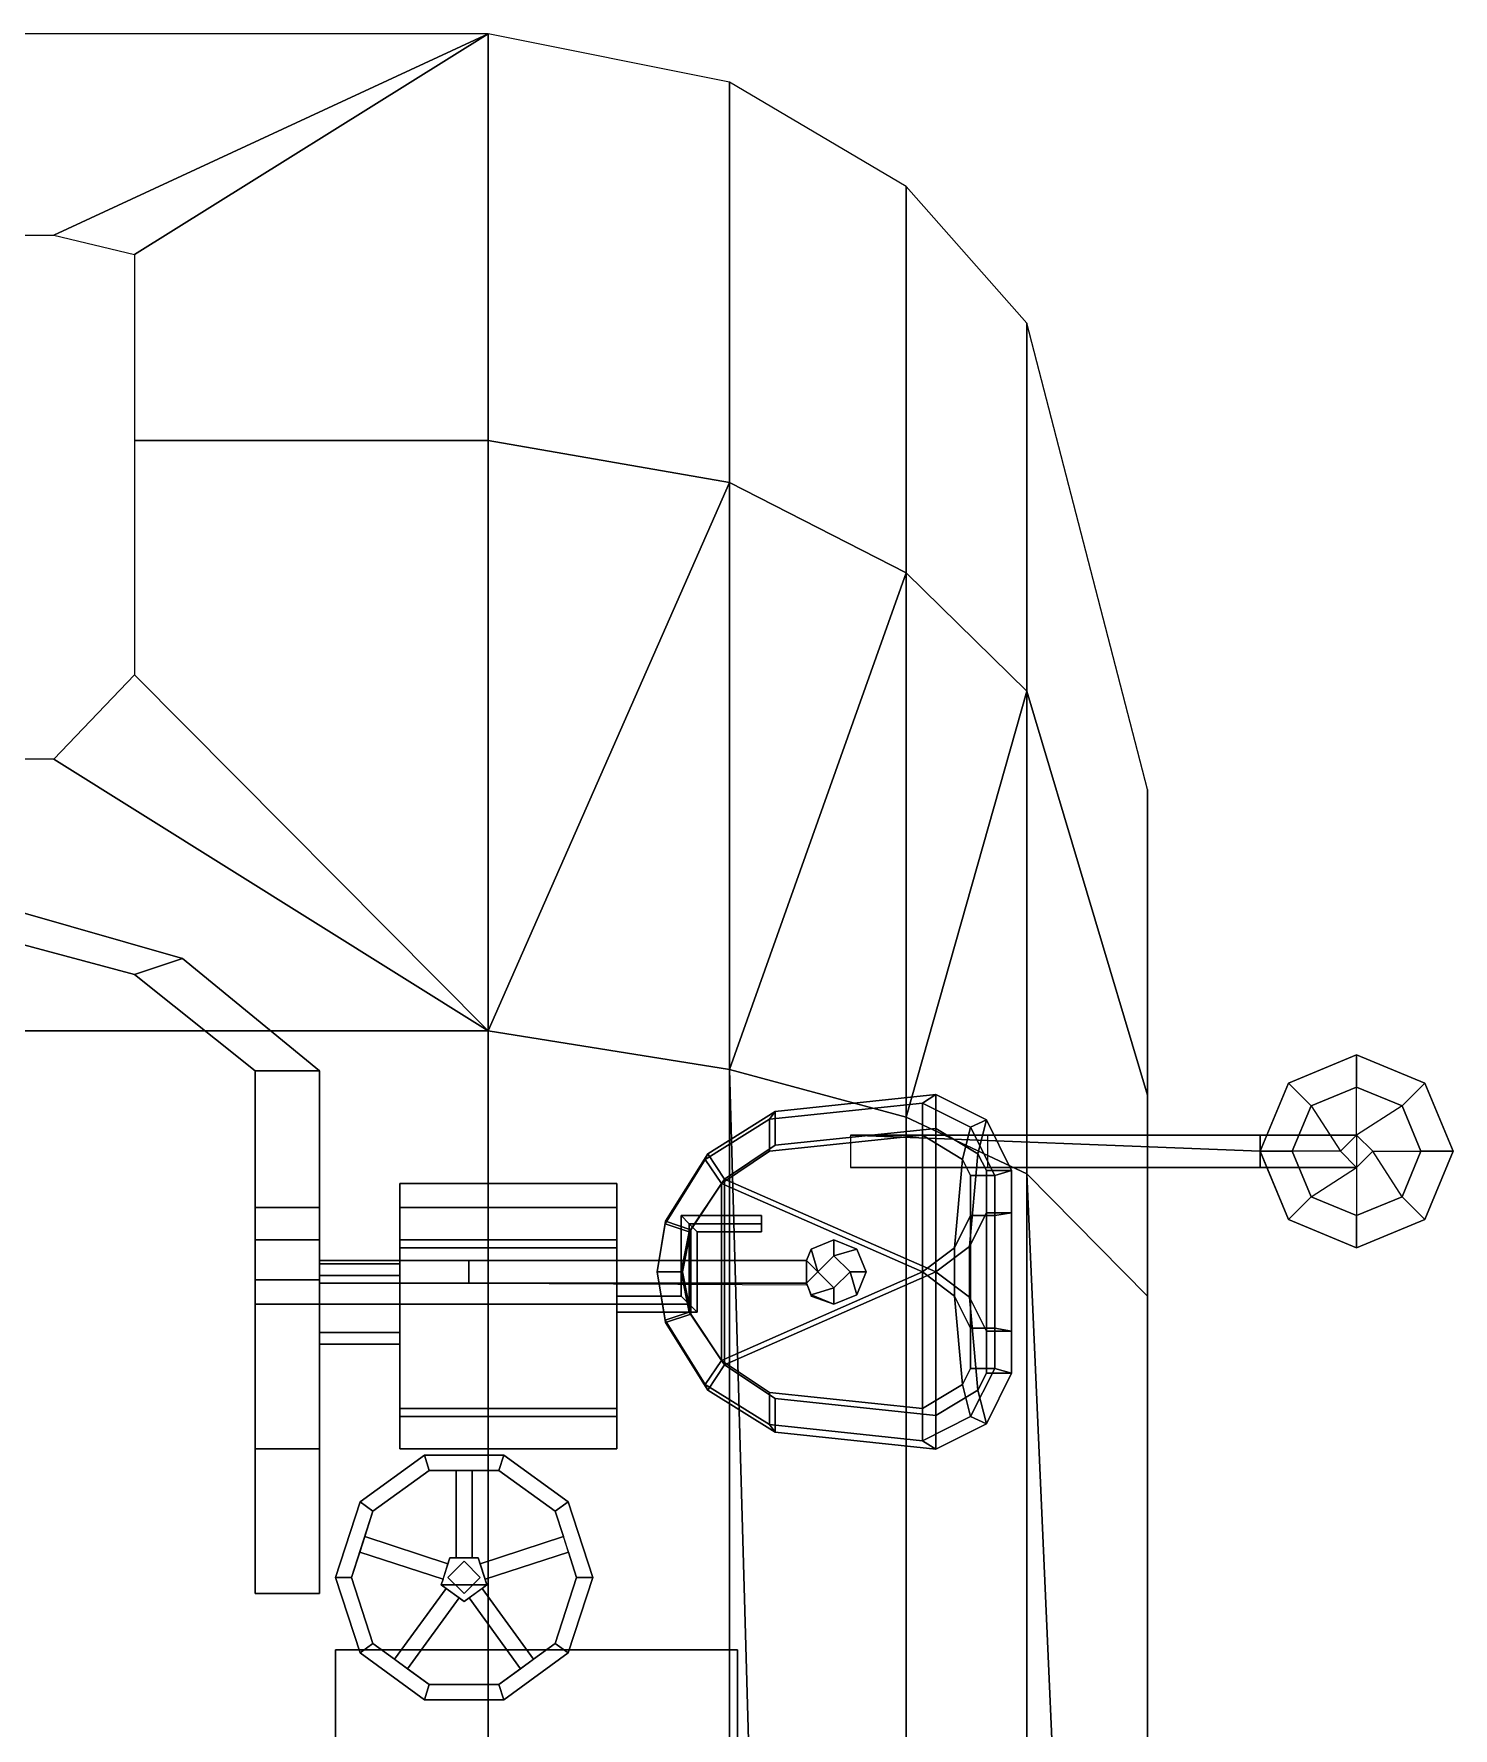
# Model space of a CAD drawing. Extents: x -1.41 to 1.79, y -1.95 to 1.58.
# Drawn here: x 0.025 to 1.79, y -0.527 to 1.58 of the extents above; entities that cross this region are included whole.
import ezdxf

# ---------------------------------------------------------------- set-up
doc = ezdxf.new("R2010")
doc.units = 0
doc.layers.add('TURRET_NEW', color=2, linetype='CONTINUOUS')

msp = doc.modelspace()

# ---------------------------------------------------------------- linework, layer by layer
at = {"layer": 'TURRET_NEW'}
for points in [[(0.05, 1.3297, 0.98), (0.59, 1.58, 0.04), (-0.59, 1.58, 0.04), (-0.05, 1.3297, 0.98)], [(0.15, 1.3057, 1.07), (0.59, 1.58, 0.04), (0.59, 1.58, 0.04), (0.05, 1.3297, 0.98)], [(0.59, 1.0741, 1.94), (0.59, 1.58, 0.04), (0.15, 1.3057, 1.07), (0.15, 1.0741, 1.94)], [(0.89, 1.0221, 1.91), (0.89, 1.52, 0.04), (0.59, 1.58, 0.04), (0.59, 1.0741, 1.94)], [(1.11, 0.9095, 1.845), (1.11, 1.39, 0.04), (0.89, 1.52, 0.04), (0.89, 1.0221, 1.91)], [(1.26, 0.7623, 1.76), (1.26, 1.22, 0.04), (1.11, 1.39, 0.04), (1.11, 0.9095, 1.845)], [(1.41, 0.26, 1.47), (1.41, 0.64, 0.04), (1.26, 1.22, 0.04), (1.26, 0.7623, 1.76)], [(0.59, 0.34, 2.57), (0.59, 1.0741, 1.94), (0.15, 1.0741, 1.94), (0.15, 0.7828, 2.19)], [(0.59, 0.34, 2.57), (0.89, 1.0221, 1.91), (0.59, 1.0741, 1.94), (0.59, 0.34, 2.57)], [(0.59, 0.34, 2.57), (0.89, 0.2918, 2.44), (0.89, 1.0221, 1.91), (0.59, 0.34, 2.57)], [(0.89, 0.2918, 2.44), (1.11, 0.9095, 1.845), (0.89, 1.0221, 1.91), (0.89, 0.2918, 2.44)], [(0.89, 0.2918, 2.44), (1.11, 0.2325, 2.28), (1.11, 0.9095, 1.845), (0.89, 0.2918, 2.44)], [(1.11, 0.2325, 2.28), (1.26, 0.7623, 1.76), (1.11, 0.9095, 1.845), (1.11, 0.2325, 2.28)], [(0.59, 0.34, 2.57), (0.15, 0.7828, 2.19), (0.15, 0.7828, 2.19), (0.05, 0.6779, 2.28)], [(1.11, 0.2325, 2.28), (1.26, 0.162, 2.09), (1.26, 0.7623, 1.76), (1.11, 0.2325, 2.28)], [(1.41, 0.01, 1.68), (1.41, 0.26, 1.47), (1.26, 0.7623, 1.76), (1.26, 0.162, 2.09)], [(0.59, 0.34, 2.57), (0.05, 0.6779, 2.28), (-0.05, 0.6779, 2.28), (-0.59, 0.34, 2.57)], [(1.41, -1.16, 1.68), (1.41, -1.16, 0.04), (1.41, 0.64, 0.04), (1.41, 0.2593, 1.4706)], [(0, 0.49, 0.37), (0, 0.45, 0.37), (0.15, 0.41, 0.541), (0.21, 0.43, 0.541)], [(0, 0.49, 0.37), (0.21, 0.43, 0.541), (0.21, 0.43, 0.06), (0, 0.49, 0.06)], [(0.15, 0.41, 0.06), (0.15, 0.41, 0.541), (0, 0.45, 0.37), (0, 0.45, 0.06)], [(0.21, 0.43, 0.541), (0.15, 0.41, 0.541), (0.3, 0.29, 0.94), (0.38, 0.29, 0.94)], [(0.21, 0.43, 0.541), (0.38, 0.29, 0.94), (0.38, 0.29, 0.06), (0.21, 0.43, 0.06)], [(0.3, 0.29, 0.06), (0.3, 0.29, 0.94), (0.15, 0.41, 0.541), (0.15, 0.41, 0.06)], [(0.59, -1.95, 2.57), (0.59, 0.34, 2.57), (-0.59, 0.34, 2.57), (-0.59, -1.95, 2.57)], [(0.89, -1.87, 2.44), (0.89, 0.2918, 2.44), (0.59, 0.34, 2.57), (0.59, -1.95, 2.57)], [(1.67, 0.31, 2.62), (1.5851, 0.2749, 2.62), (1.6134, 0.2466, 2.62), (1.67, 0.27, 2.62)], [(1.67, 0.31, 2.59), (1.5851, 0.2749, 2.59), (1.5851, 0.2749, 2.62), (1.67, 0.31, 2.62)], [(1.7549, 0.2749, 2.62), (1.67, 0.31, 2.62), (1.67, 0.27, 2.62), (1.7266, 0.2466, 2.62)], [(1.7549, 0.2749, 2.59), (1.67, 0.31, 2.59), (1.67, 0.31, 2.62), (1.7549, 0.2749, 2.62)], [(0.3, -0.36, 0.11), (0.3, 0.12, 1.4), (0.3, 0.29, 0.94), (0.3, -0.36, 0.06)], [(0.38, 0.29, 0.94), (0.3, 0.29, 0.94), (0.3, 0.12, 1.4), (0.38, 0.12, 1.4)], [(0.3, -0.36, 0.06), (0.3, 0.29, 0.94), (0.3, 0.29, 0.94), (0.3, 0.29, 0.06)], [(0.38, 0.12, 1.4), (0.38, -0.18, 1.42), (0.38, -0.36, 0.11), (0.38, 0.29, 0.94)], [(0.38, 0.29, 0.94), (0.38, -0.36, 0.11), (0.38, -0.36, 0.06), (0.38, 0.29, 0.06)], [(1.11, -1.41, 2.28), (1.11, 0.2325, 2.28), (0.89, 0.2918, 2.44), (0.945, -1.64, 2.4)], [(0.945, -1.64, 2.4), (0.945, -1.64, 2.4), (0.89, 0.2918, 2.44), (0.89, -1.87, 2.44)], [(1.5851, 0.2749, 2.62), (1.55, 0.19, 2.62), (1.59, 0.19, 2.62), (1.6134, 0.2466, 2.62)], [(1.5851, 0.2749, 2.59), (1.5583, 0.21, 2.59), (1.5583, 0.21, 2.62), (1.5851, 0.2749, 2.62)], [(1.79, 0.19, 2.62), (1.7549, 0.2749, 2.62), (1.7266, 0.2466, 2.62), (1.75, 0.19, 2.62)], [(1.79, 0.19, 2.59), (1.7549, 0.2749, 2.59), (1.7549, 0.2749, 2.62), (1.79, 0.19, 2.62)], [(0.94, 0.23, 0.57), (1.13, 0.25, 0.68), (1.1465, 0.2605, 0.68), (0.947, 0.2395, 0.5645)], [(1.1465, 0.2185, 0.5645), (0.947, 0.1975, 0.5225), (0.947, 0.2395, 0.5645), (1.1465, 0.2605, 0.68)], [(1.13, 0.25, 0.68), (1.19, 0.22, 0.68), (1.2095, 0.229, 0.68), (1.1465, 0.2605, 0.68)], [(1.199, 0.187, 0.6065), (1.1465, 0.2185, 0.5645), (1.1465, 0.2605, 0.68), (1.2095, 0.229, 0.68)], [(1.41, 0.2593, 1.4706), (1.41, 0.26, 1.47), (1.41, 0.01, 1.68), (1.41, -1.16, 1.68)], [(1.67, 0.27, 2.69), (1.6134, 0.2466, 2.69), (1.65, 0.19, 2.69), (1.67, 0.21, 2.69)], [(1.67, 0.27, 2.62), (1.6134, 0.2466, 2.62), (1.6134, 0.2466, 2.69), (1.67, 0.27, 2.69)], [(1.7266, 0.2466, 2.62), (1.67, 0.27, 2.62), (1.67, 0.27, 2.69), (1.7266, 0.2466, 2.69)], [(0.86, 0.18, 0.57), (0.94, 0.23, 0.57), (0.947, 0.2395, 0.5645), (0.863, 0.187, 0.5645)], [(0.947, 0.1975, 0.5225), (0.884, 0.1555, 0.533), (0.863, 0.187, 0.5645), (0.947, 0.2395, 0.5645)], [(0.94, 0.19, 0.53), (1.13, 0.21, 0.57), (1.13, 0.25, 0.68), (0.94, 0.23, 0.57)], [(1.26, -1.25, 2.09), (1.26, 0.162, 2.09), (1.11, 0.2325, 2.28), (1.11, -1.41, 2.28)], [(1.13, 0.21, 0.57), (1.18, 0.18, 0.61), (1.19, 0.22, 0.68), (1.13, 0.25, 0.68)], [(1.6134, 0.2466, 2.62), (1.59, 0.19, 2.62), (1.59, 0.19, 2.69), (1.6134, 0.2466, 2.69)], [(1.75, 0.19, 2.69), (1.7266, 0.2466, 2.69), (1.67, 0.21, 2.69), (1.69, 0.19, 2.69)], [(1.75, 0.19, 2.62), (1.7266, 0.2466, 2.62), (1.7266, 0.2466, 2.69), (1.75, 0.19, 2.69)], [(0.88, 0.15, 0.54), (0.94, 0.19, 0.53), (0.94, 0.23, 0.57), (0.86, 0.18, 0.57)], [(0.884, 0.1555, 0.533), (0.947, 0.1975, 0.5225), (1.1465, 0.2185, 0.5645), (1.1465, 0.04, 0.5645)], [(1.1465, 0.04, 0.5645), (1.1465, 0.2185, 0.5645), (1.199, 0.187, 0.6065), (1.1885, 0.0715, 0.596)], [(1.18, 0.18, 0.61), (1.19, 0.16, 0.63), (1.22, 0.16, 0.68), (1.19, 0.22, 0.68)], [(1.19, 0.22, 0.68), (1.22, 0.16, 0.68), (1.241, 0.166, 0.68), (1.2095, 0.229, 0.68)], [(1.2095, 0.166, 0.6275), (1.199, 0.187, 0.6065), (1.2095, 0.229, 0.68), (1.241, 0.166, 0.68)], [(0.88, 0.15, 0.54), (1.13, 0.04, 0.57), (1.13, 0.21, 0.57), (0.94, 0.19, 0.53)], [(1.5583, 0.21, 2.59), (1.11, 0.21, 2.28), (1.0407, 0.21, 2.3304), (1.55, 0.21, 2.62)], [(1.0407, 0.21, 2.3304), (1.0407, 0.21, 2.3304), (1.55, 0.19, 2.62), (1.55, 0.21, 2.62)], [(1.0407, 0.21, 2.3304), (1.0407, 0.17, 2.3304), (1.55, 0.17, 2.62), (1.55, 0.19, 2.62)], [(1.67, 0.21, 2.59), (1.2115, 0.21, 2.1514), (1.11, 0.21, 2.28), (1.5583, 0.21, 2.59)], [(1.13, 0.21, 0.57), (1.13, 0.04, 0.57), (1.17, 0.07, 0.6), (1.18, 0.18, 0.61)], [(1.2115, 0.17, 2.1514), (1.2115, 0.21, 2.1514), (1.67, 0.21, 2.59), (1.67, 0.17, 2.59)], [(1.5583, 0.21, 2.59), (1.5583, 0.21, 2.59), (1.55, 0.21, 2.62), (1.5583, 0.21, 2.62)], [(1.55, 0.21, 2.62), (1.55, 0.21, 2.62), (1.55, 0.19, 2.62), (1.5583, 0.21, 2.62)], [(1.55, 0.19, 2.62), (1.55, 0.19, 2.62), (1.55, 0.17, 2.62), (1.5583, 0.17, 2.62)], [(1.55, 0.19, 2.62), (1.5851, 0.1051, 2.62), (1.6134, 0.1334, 2.62), (1.59, 0.19, 2.62)], [(1.59, 0.19, 2.69), (1.6134, 0.1334, 2.69), (1.67, 0.17, 2.69), (1.65, 0.19, 2.69)], [(1.59, 0.19, 2.62), (1.6134, 0.1334, 2.62), (1.6134, 0.1334, 2.69), (1.59, 0.19, 2.69)], [(1.67, 0.21, 3.12), (1.65, 0.19, 3.12), (1.67, 0.17, 3.12), (1.69, 0.19, 3.12)], [(1.67, 0.21, 2.69), (1.65, 0.19, 2.69), (1.65, 0.19, 3.12), (1.67, 0.21, 3.12)], [(1.65, 0.19, 2.69), (1.67, 0.17, 2.69), (1.67, 0.17, 3.12), (1.65, 0.19, 3.12)], [(1.69, 0.19, 2.69), (1.67, 0.21, 2.69), (1.67, 0.21, 3.12), (1.69, 0.19, 3.12)], [(1.67, 0.11, 2.69), (1.7266, 0.1334, 2.69), (1.69, 0.19, 2.69), (1.67, 0.17, 2.69)], [(1.67, 0.17, 2.69), (1.69, 0.19, 2.69), (1.69, 0.19, 3.12), (1.67, 0.17, 3.12)], [(1.7549, 0.1051, 2.62), (1.79, 0.19, 2.62), (1.75, 0.19, 2.62), (1.7266, 0.1334, 2.62)], [(1.7266, 0.1334, 2.62), (1.75, 0.19, 2.62), (1.75, 0.19, 2.69), (1.7266, 0.1334, 2.69)], [(1.7549, 0.1051, 2.59), (1.79, 0.19, 2.59), (1.79, 0.19, 2.62), (1.7549, 0.1051, 2.62)], [(0.81, 0.1, 0.57), (0.86, 0.18, 0.57), (0.863, 0.187, 0.5645), (0.8105, 0.103, 0.5645)], [(0.84, 0.09, 0.55), (0.88, 0.15, 0.54), (0.86, 0.18, 0.57), (0.81, 0.1, 0.57)], [(0.884, 0.1555, 0.533), (0.842, 0.0925, 0.5435), (0.8105, 0.103, 0.5645), (0.863, 0.187, 0.5645)], [(1.0407, 0.17, 2.3304), (1.11, 0.17, 2.28), (1.5583, 0.17, 2.59), (1.55, 0.17, 2.62)], [(1.11, 0.17, 2.28), (1.2115, 0.17, 2.1514), (1.67, 0.17, 2.59), (1.5583, 0.17, 2.59)], [(1.18, 0.18, 0.61), (1.17, 0.07, 0.6), (1.19, 0.11, 0.63), (1.19, 0.16, 0.63)], [(1.1885, 0.0715, 0.596), (1.199, 0.187, 0.6065), (1.2095, 0.166, 0.6275), (1.2095, 0.1135, 0.6275)], [(1.55, 0.17, 2.62), (1.55, 0.17, 2.62), (1.5583, 0.17, 2.59), (1.5583, 0.17, 2.62)], [(1.5583, 0.17, 2.59), (1.5851, 0.1051, 2.59), (1.5851, 0.1051, 2.62), (1.5583, 0.17, 2.62)], [(0.75, 0.08, 1.43), (0.75, 0.15, 1.34), (0.48, 0.15, 1.34), (0.48, 0.08, 1.43)], [(0.48, 0.15, 1.34), (0.48, -0.18, 1.36), (0.48, -0.13, 1.4), (0.48, 0.08, 1.43)], [(0.75, 0.15, 1.34), (0.75, 0.12, 1.25), (0.48, 0.12, 1.25), (0.48, 0.15, 1.34)], [(0.48, 0.12, 1.25), (0.48, -0.18, 1.28), (0.48, -0.18, 1.36), (0.48, 0.15, 1.34)], [(0.75, 0.08, 1.43), (0.75, -0.13, 1.4), (0.75, -0.18, 1.36), (0.75, 0.15, 1.34)], [(0.75, 0.15, 1.34), (0.75, -0.18, 1.36), (0.75, -0.18, 1.28), (0.75, 0.12, 1.25)], [(0.84, -0.01, 0.55), (0.88, -0.07, 0.54), (0.88, 0.15, 0.54), (0.84, 0.09, 0.55)], [(0.842, 0.0925, 0.5435), (0.884, 0.1555, 0.533), (0.884, -0.0755, 0.533), (0.842, -0.0125, 0.5435)], [(1.13, 0.04, 0.57), (0.88, 0.15, 0.54), (0.88, 0.15, 0.54), (0.88, -0.07, 0.54)], [(1.1465, 0.04, 0.5645), (0.884, -0.0755, 0.533), (0.884, -0.0755, 0.533), (0.884, 0.1555, 0.533)], [(1.19, 0.16, 0.63), (1.19, 0.11, 0.63), (1.22, 0.11, 0.68), (1.22, 0.16, 0.68)], [(1.2095, 0.1135, 0.6275), (1.2095, 0.166, 0.6275), (1.241, 0.166, 0.68), (1.241, 0.1135, 0.68)], [(1.22, 0.16, 0.68), (1.22, 0.11, 0.68), (1.241, 0.1135, 0.68), (1.241, 0.166, 0.68)], [(1.3185, -1.16, 1.93), (1.3185, -1.16, 1.93), (1.26, 0.162, 2.09), (1.26, -1.25, 2.09)], [(1.41, -1.16, 1.68), (1.41, 0.01, 1.68), (1.26, 0.162, 2.09), (1.3185, -1.16, 1.93)], [(1.5851, 0.1051, 2.62), (1.67, 0.07, 2.62), (1.67, 0.11, 2.62), (1.6134, 0.1334, 2.62)], [(1.6134, 0.1334, 2.62), (1.67, 0.11, 2.62), (1.67, 0.11, 2.69), (1.6134, 0.1334, 2.69)], [(1.67, 0.07, 2.62), (1.7549, 0.1051, 2.62), (1.7266, 0.1334, 2.62), (1.67, 0.11, 2.62)], [(1.67, 0.11, 2.62), (1.7266, 0.1334, 2.62), (1.7266, 0.1334, 2.69), (1.67, 0.11, 2.69)], [(0.3, -0.18, 1.42), (0.3, 0.08, 1.45), (0.3, 0.12, 1.4), (0.3, -0.36, 0.11)], [(0.38, 0.12, 1.4), (0.3, 0.12, 1.4), (0.3, 0.08, 1.45), (0.38, 0.08, 1.45)], [(0.38, 0.08, 1.45), (0.38, 0, 1.47), (0.38, -0.18, 1.42), (0.38, 0.12, 1.4)], [(0.75, 0.12, 1.25), (0.75, 0.07, 1.22), (0.48, 0.07, 1.22), (0.48, 0.12, 1.25)], [(0.48, 0.07, 1.22), (0.48, -0.14, 1.22), (0.48, -0.18, 1.28), (0.48, 0.12, 1.25)], [(0.75, 0.12, 1.25), (0.75, -0.18, 1.28), (0.75, -0.14, 1.22), (0.75, 0.07, 1.22)], [(0.93, 0.11, 1.34), (0.93, 0.1, 1.33), (0.84, 0.1, 1.33), (0.83, 0.11, 1.34)], [(0.93, 0.1, 1.35), (0.93, 0.11, 1.34), (0.83, 0.11, 1.34), (0.84, 0.1, 1.35)], [(0.83, 0.11, 1.34), (0.84, 0.1, 1.33), (0.84, 0, 1.33), (0.83, 0.01, 1.34)], [(0.84, 0.1, 1.35), (0.83, 0.11, 1.34), (0.83, 0.01, 1.34), (0.84, 0, 1.35)], [(0.93, 0.09, 1.34), (0.93, 0.1, 1.33), (0.93, 0.11, 1.34), (0.93, 0.1, 1.35)], [(1.17, 0.07, 0.6), (1.17, 0.01, 0.6), (1.19, -0.03, 0.63), (1.19, 0.11, 0.63)], [(1.1885, 0.0085, 0.596), (1.1885, 0.0715, 0.596), (1.2095, 0.1135, 0.6275), (1.2095, -0.0335, 0.6275)], [(1.19, 0.11, 0.63), (1.19, -0.03, 0.63), (1.22, -0.03, 0.68), (1.22, 0.11, 0.68)], [(1.2095, -0.0335, 0.6275), (1.2095, 0.1135, 0.6275), (1.241, 0.1135, 0.68), (1.241, -0.0335, 0.68)], [(1.22, 0.11, 0.68), (1.22, -0.03, 0.68), (1.241, -0.0335, 0.68), (1.241, 0.1135, 0.68)], [(0.8, 0.04, 0.57), (0.81, 0.1, 0.57), (0.8105, 0.103, 0.5645), (0.8, 0.04, 0.5645)], [(0.842, 0.0925, 0.5435), (0.8315, 0.04, 0.5435), (0.8, 0.04, 0.5645), (0.8105, 0.103, 0.5645)], [(0.83, 0.04, 0.55), (0.84, 0.09, 0.55), (0.81, 0.1, 0.57), (0.8, 0.04, 0.57)], [(0.84, -0.01, 0.55), (0.84, 0.09, 0.55), (0.83, 0.04, 0.55), (0.84, -0.01, 0.55)], [(0.842, 0.0925, 0.5435), (0.842, -0.0125, 0.5435), (0.8315, 0.04, 0.5435), (0.842, 0.0925, 0.5435)], [(0.93, 0.1, 1.33), (0.93, 0.09, 1.34), (0.85, 0.09, 1.34), (0.84, 0.1, 1.33)], [(0.93, 0.09, 1.34), (0.93, 0.1, 1.35), (0.84, 0.1, 1.35), (0.85, 0.09, 1.34)], [(0.84, 0.1, 1.33), (0.85, 0.09, 1.34), (0.85, -0.01, 1.34), (0.84, 0, 1.33)], [(0.85, 0.09, 1.34), (0.84, 0.1, 1.35), (0.84, 0, 1.35), (0.85, -0.01, 1.34)], [(1.5851, 0.1051, 2.59), (1.67, 0.07, 2.59), (1.67, 0.07, 2.62), (1.5851, 0.1051, 2.62)], [(1.67, 0.07, 2.59), (1.7549, 0.1051, 2.59), (1.7549, 0.1051, 2.62), (1.67, 0.07, 2.62)], [(0.3, 0, 1.47), (0.3, 0.03, 1.47), (0.3, 0.08, 1.45), (0.3, -0.18, 1.42)], [(0.38, 0.08, 1.45), (0.3, 0.08, 1.45), (0.3, 0.03, 1.47), (0.38, 0.03, 1.47)], [(0.38, 0.03, 1.47), (0.38, 0.03, 1.47), (0.38, 0, 1.47), (0.38, 0.08, 1.45)], [(0.75, 0, 1.44), (0.75, 0.08, 1.43), (0.48, 0.08, 1.43), (0.48, 0, 1.44)], [(0.48, 0.08, 1.43), (0.48, -0.13, 1.4), (0.48, 0, 1.44)], [(0.75, 0.07, 1.22), (0.75, -0.14, 1.22), (0.48, -0.14, 1.22), (0.48, 0.07, 1.22)], [(0.75, 0, 1.44), (0.75, 0, 1.44), (0.75, -0.13, 1.4), (0.75, 0.08, 1.43)], [(0.9917, 0.0683, 0.38), (0.9859, 0.0541, 0.38), (1, 0.04, 0.38)], [(0.9917, 0.0683, 0.32), (0.9859, 0.0541, 0.32), (0.9859, 0.0541, 0.38), (0.9917, 0.0683, 0.38)], [(1.02, 0.08, 0.38), (0.9917, 0.0683, 0.38), (1, 0.04, 0.38), (1.02, 0.06, 0.38)], [(1.02, 0.08, 0.32), (0.9917, 0.0683, 0.32), (0.9917, 0.0683, 0.38), (1.02, 0.08, 0.38)], [(1.0483, 0.0683, 0.38), (1.02, 0.08, 0.38), (1.02, 0.06, 0.38)], [(1.0483, 0.0683, 0.32), (1.02, 0.08, 0.32), (1.02, 0.08, 0.38), (1.0483, 0.0683, 0.38)], [(1.06, 0.04, 0.38), (1.0483, 0.0683, 0.38), (1.02, 0.06, 0.38), (1.04, 0.04, 0.38)], [(1.06, 0.04, 0.32), (1.0483, 0.0683, 0.32), (1.0483, 0.0683, 0.38), (1.06, 0.04, 0.38)], [(1.13, 0.04, 0.57), (1.13, 0.04, 0.57), (1.17, 0.01, 0.6), (1.17, 0.07, 0.6)], [(1.1465, 0.04, 0.5645), (1.1465, 0.04, 0.5645), (1.1885, 0.0715, 0.596), (1.1885, 0.0085, 0.596)], [(0.5859, 0.0541, 0.22), (0.38, 0.0541, 0.22), (0.38, 0.0541, 0.33), (0.5659, 0.0541, 0.33)], [(0.5659, 0.0541, 0.33), (0.38, 0.0541, 0.33), (0.38, 0.0259, 0.33), (0.5659, 0.0259, 0.33)], [(0.48, 0.0354, 1.3754), (0.48, 0.05, 1.34), (0.38, 0.05, 1.34), (0.38, 0.0354, 1.3754)], [(0.48, 0.05, 1.34), (0.48, 0.0354, 1.3046), (0.38, 0.0354, 1.3046), (0.38, 0.05, 1.34)], [(0.9859, 0.0541, 0.38), (0.5659, 0.0541, 0.33), (0.5659, 0.0259, 0.33), (0.9859, 0.0259, 0.38)], [(0.9859, 0.0541, 0.32), (0.5859, 0.0541, 0.22), (0.5659, 0.0541, 0.33), (0.9859, 0.0541, 0.38)], [(0.9859, 0.0541, 0.38), (0.9859, 0.0259, 0.38), (1, 0.04, 0.38)], [(1.02, 0.06, 0.25), (1, 0.04, 0.25), (1, 0.04, 0.32), (1.02, 0.06, 0.32)], [(1.02, 0.06, 0.38), (1, 0.04, 0.38), (1, 0.04, 0.54), (1.02, 0.06, 0.54)], [(1.04, 0.04, 0.25), (1.02, 0.06, 0.25), (1.02, 0.06, 0.32), (1.04, 0.04, 0.32)], [(1.04, 0.04, 0.38), (1.02, 0.06, 0.38), (1.02, 0.06, 0.54), (1.04, 0.04, 0.54)], [(0.38, 0.03, 1.47), (0.3, 0.03, 1.47), (0.3, 0, 1.47), (0.38, 0, 1.47)], [(0.48, 0, 1.39), (0.48, 0.0354, 1.3754), (0.38, 0.0354, 1.3754), (0.38, 0, 1.39)], [(0.48, 0.0354, 1.3046), (0.48, 0, 1.29), (0.38, 0, 1.29), (0.38, 0.0354, 1.3046)], [(0.38, 0.0259, 0.22), (0.5859, 0.0259, 0.22), (0.5659, 0.0259, 0.33), (0.38, 0.0259, 0.33)], [(0.5859, 0.0259, 0.22), (0.9859, 0.0241, 0.32), (0.9859, 0.0259, 0.38), (0.5659, 0.0259, 0.33)], [(0.81, -0.02, 0.57), (0.8, 0.04, 0.57), (0.8, 0.04, 0.5645), (0.8105, -0.023, 0.5645)], [(0.8315, 0.04, 0.5435), (0.842, -0.0125, 0.5435), (0.8105, -0.023, 0.5645), (0.8, 0.04, 0.5645)], [(0.84, -0.01, 0.55), (0.83, 0.04, 0.55), (0.8, 0.04, 0.57), (0.81, -0.02, 0.57)], [(0.88, -0.07, 0.54), (0.94, -0.11, 0.53), (1.13, -0.13, 0.57), (1.13, 0.04, 0.57)], [(0.884, -0.0755, 0.533), (1.1465, 0.04, 0.5645), (1.1465, -0.1385, 0.5645), (0.947, -0.1175, 0.5225)], [(0.9859, 0.0259, 0.38), (0.9917, 0.0117, 0.38), (1.02, 0.02, 0.38), (1, 0.04, 0.38)], [(0.9859, 0.0259, 0.32), (0.9917, 0.01, 0.32), (0.9917, 0.0117, 0.38), (0.9859, 0.0259, 0.38)], [(1, 0.04, 0.25), (1.02, 0.02, 0.25), (1.02, 0.02, 0.32), (1, 0.04, 0.32)], [(1, 0.04, 0.38), (1.02, 0.02, 0.38), (1.02, 0.02, 0.54), (1, 0.04, 0.54)], [(1.02, 0, 0.38), (1.0483, 0.0117, 0.38), (1.04, 0.04, 0.38), (1.02, 0.02, 0.38)], [(1.02, 0.02, 0.25), (1.04, 0.04, 0.25), (1.04, 0.04, 0.32), (1.02, 0.02, 0.32)], [(1.02, 0.02, 0.38), (1.04, 0.04, 0.38), (1.04, 0.04, 0.54), (1.02, 0.02, 0.54)], [(1.0483, 0.0117, 0.38), (1.06, 0.04, 0.38), (1.04, 0.04, 0.38)], [(1.0483, 0.0117, 0.32), (1.06, 0.04, 0.32), (1.06, 0.04, 0.38), (1.0483, 0.0117, 0.38)], [(1.13, 0.04, 0.57), (1.13, -0.13, 0.57), (1.18, -0.1, 0.61), (1.17, 0.01, 0.6)], [(1.1465, -0.1385, 0.5645), (1.1465, 0.04, 0.5645), (1.1885, 0.0085, 0.596), (1.199, -0.107, 0.6065)], [(0.38, 0, 1.47), (0.3, 0, 1.47), (0.3, -0.18, 1.42), (0.38, -0.18, 1.42)], [(0.48, -0.0354, 1.3754), (0.48, 0, 1.39), (0.38, 0, 1.39), (0.38, -0.0354, 1.3754)], [(0.48, 0, 1.29), (0.48, -0.0354, 1.3046), (0.38, -0.0354, 1.3046), (0.38, 0, 1.29)], [(0.75, -0.13, 1.4), (0.75, 0, 1.44), (0.48, 0, 1.44), (0.48, -0.13, 1.4)], [(0.83, 0.01, 1.34), (0.84, 0, 1.33), (0.75, 0, 1.33), (0.75, 0.01, 1.34)], [(0.84, 0, 1.35), (0.83, 0.01, 1.34), (0.75, 0.01, 1.34), (0.75, 0, 1.35)], [(0.84, 0, 1.33), (0.85, -0.01, 1.34), (0.75, -0.01, 1.34), (0.75, 0, 1.33)], [(0.85, -0.01, 1.34), (0.84, 0, 1.35), (0.75, 0, 1.35), (0.75, -0.01, 1.34)], [(0.9917, 0.0117, 0.38), (1.02, 0, 0.38), (1.02, 0.02, 0.38)], [(0.9917, 0.01, 0.32), (1.02, 0, 0.32), (1.02, 0, 0.38), (0.9917, 0.0117, 0.38)], [(1.02, 0, 0.32), (1.0483, 0.0117, 0.32), (1.0483, 0.0117, 0.38), (1.02, 0, 0.38)], [(1.17, 0.01, 0.6), (1.18, -0.1, 0.61), (1.19, -0.08, 0.63), (1.19, -0.03, 0.63)], [(1.199, -0.107, 0.6065), (1.1885, 0.0085, 0.596), (1.2095, -0.0335, 0.6275), (1.2095, -0.086, 0.6275)], [(0.88, -0.07, 0.54), (0.84, -0.01, 0.55), (0.81, -0.02, 0.57), (0.86, -0.1, 0.57)], [(0.86, -0.1, 0.57), (0.81, -0.02, 0.57), (0.8105, -0.023, 0.5645), (0.863, -0.107, 0.5645)], [(0.842, -0.0125, 0.5435), (0.884, -0.0755, 0.533), (0.863, -0.107, 0.5645), (0.8105, -0.023, 0.5645)], [(0.48, -0.05, 1.34), (0.48, -0.0354, 1.3754), (0.38, -0.0354, 1.3754), (0.38, -0.05, 1.34)], [(0.48, -0.0354, 1.3046), (0.48, -0.05, 1.34), (0.38, -0.05, 1.34), (0.38, -0.0354, 1.3046)], [(1.19, -0.03, 0.63), (1.19, -0.08, 0.63), (1.22, -0.08, 0.68), (1.22, -0.03, 0.68)], [(1.2095, -0.086, 0.6275), (1.2095, -0.0335, 0.6275), (1.241, -0.0335, 0.68), (1.241, -0.086, 0.68)], [(1.22, -0.03, 0.68), (1.22, -0.08, 0.68), (1.241, -0.086, 0.68), (1.241, -0.0335, 0.68)], [(0.94, -0.11, 0.53), (0.88, -0.07, 0.54), (0.86, -0.1, 0.57), (0.94, -0.15, 0.57)], [(0.884, -0.0755, 0.533), (0.947, -0.1175, 0.5225), (0.947, -0.1595, 0.5645), (0.863, -0.107, 0.5645)], [(1.19, -0.08, 0.63), (1.18, -0.1, 0.61), (1.19, -0.14, 0.68), (1.22, -0.08, 0.68)], [(1.22, -0.08, 0.68), (1.19, -0.14, 0.68), (1.2095, -0.149, 0.68), (1.241, -0.086, 0.68)], [(0.94, -0.15, 0.57), (0.86, -0.1, 0.57), (0.863, -0.107, 0.5645), (0.947, -0.1595, 0.5645)], [(1.18, -0.1, 0.61), (1.13, -0.13, 0.57), (1.13, -0.17, 0.68), (1.19, -0.14, 0.68)], [(1.199, -0.107, 0.6065), (1.2095, -0.086, 0.6275), (1.241, -0.086, 0.68), (1.2095, -0.149, 0.68)], [(1.13, -0.13, 0.57), (0.94, -0.11, 0.53), (0.94, -0.15, 0.57), (1.13, -0.17, 0.68)], [(0.947, -0.1175, 0.5225), (1.1465, -0.1385, 0.5645), (1.1465, -0.1805, 0.68), (0.947, -0.1595, 0.5645)], [(1.1465, -0.1385, 0.5645), (1.199, -0.107, 0.6065), (1.2095, -0.149, 0.68), (1.1465, -0.1805, 0.68)], [(0.75, -0.18, 1.36), (0.75, -0.13, 1.4), (0.48, -0.13, 1.4), (0.48, -0.18, 1.36)], [(0.75, -0.14, 1.22), (0.75, -0.18, 1.28), (0.48, -0.18, 1.28), (0.48, -0.14, 1.22)], [(1.19, -0.14, 0.68), (1.13, -0.17, 0.68), (1.1465, -0.1805, 0.68), (1.2095, -0.149, 0.68)], [(1.13, -0.17, 0.68), (0.94, -0.15, 0.57), (0.947, -0.1595, 0.5645), (1.1465, -0.1805, 0.68)], [(0.38, -0.18, 1.42), (0.3, -0.18, 1.42), (0.3, -0.36, 0.11), (0.38, -0.36, 0.11)], [(0.5106, -0.1878, 0.83), (0.4306, -0.246, 0.83), (0.4467, -0.2577, 0.83), (0.5167, -0.2069, 0.83)], [(0.5106, -0.1878, 0.81), (0.4306, -0.246, 0.81), (0.4306, -0.246, 0.83), (0.5106, -0.1878, 0.83)], [(0.75, -0.18, 1.28), (0.75, -0.18, 1.36), (0.48, -0.18, 1.36), (0.48, -0.18, 1.28)], [(0.6094, -0.1878, 0.83), (0.5106, -0.1878, 0.83), (0.5167, -0.2069, 0.83), (0.6033, -0.2069, 0.83)], [(0.6094, -0.1878, 0.81), (0.5106, -0.1878, 0.81), (0.5106, -0.1878, 0.83), (0.6094, -0.1878, 0.83)], [(0.6894, -0.246, 0.83), (0.6094, -0.1878, 0.83), (0.6033, -0.2069, 0.83), (0.6733, -0.2577, 0.83)], [(0.6894, -0.246, 0.81), (0.6094, -0.1878, 0.81), (0.6094, -0.1878, 0.83), (0.6894, -0.246, 0.83)], [(0.4467, -0.2577, 0.81), (0.5167, -0.2069, 0.81), (0.5167, -0.2069, 0.83), (0.4467, -0.2577, 0.83)], [(0.5167, -0.2069, 0.81), (0.55, -0.2069, 0.81), (0.55, -0.2069, 0.83), (0.5167, -0.2069, 0.83)], [(0.57, -0.2069, 0.83), (0.55, -0.2069, 0.83), (0.55, -0.3157, 0.83), (0.57, -0.3157, 0.83)], [(0.55, -0.2069, 0.81), (0.55, -0.3157, 0.81), (0.55, -0.3157, 0.83), (0.55, -0.2069, 0.83)], [(0.57, -0.3157, 0.81), (0.57, -0.2069, 0.81), (0.57, -0.2069, 0.83), (0.57, -0.3157, 0.83)], [(0.57, -0.2069, 0.81), (0.6033, -0.2069, 0.81), (0.6033, -0.2069, 0.83), (0.57, -0.2069, 0.83)], [(0.6033, -0.2069, 0.81), (0.6733, -0.2577, 0.81), (0.6733, -0.2577, 0.83), (0.6033, -0.2069, 0.83)], [(0.4306, -0.246, 0.81), (0.4, -0.34, 0.81), (0.4, -0.34, 0.83), (0.4306, -0.246, 0.83)], [(0.4306, -0.246, 0.83), (0.4, -0.34, 0.83), (0.42, -0.34, 0.83), (0.4467, -0.2577, 0.83)], [(0.72, -0.34, 0.83), (0.6894, -0.246, 0.83), (0.6733, -0.2577, 0.83), (0.7, -0.34, 0.83)], [(0.72, -0.34, 0.81), (0.6894, -0.246, 0.81), (0.6894, -0.246, 0.83), (0.72, -0.34, 0.83)], [(0.4365, -0.2893, 0.81), (0.4467, -0.2577, 0.81), (0.4467, -0.2577, 0.83), (0.4365, -0.2893, 0.83)], [(0.6733, -0.2577, 0.81), (0.6835, -0.2893, 0.81), (0.6835, -0.2893, 0.83), (0.6733, -0.2577, 0.83)], [(0.4365, -0.2893, 0.83), (0.4303, -0.3084, 0.83), (0.5338, -0.342, 0.83), (0.54, -0.323, 0.83)], [(0.54, -0.323, 0.81), (0.4365, -0.2893, 0.81), (0.4365, -0.2893, 0.83), (0.54, -0.323, 0.83)], [(0.6835, -0.2893, 0.81), (0.58, -0.323, 0.81), (0.58, -0.323, 0.83), (0.6835, -0.2893, 0.83)], [(0.6897, -0.3084, 0.83), (0.6835, -0.2893, 0.83), (0.58, -0.323, 0.83), (0.5862, -0.342, 0.83)], [(0.42, -0.34, 0.81), (0.4303, -0.3084, 0.81), (0.4303, -0.3084, 0.83), (0.42, -0.34, 0.83)], [(0.4303, -0.3084, 0.81), (0.5338, -0.342, 0.81), (0.5338, -0.342, 0.83), (0.4303, -0.3084, 0.83)], [(0.5776, -0.3157, 0.83), (0.5424, -0.3157, 0.83), (0.5315, -0.3493, 0.83), (0.5885, -0.3493, 0.83)], [(0.5424, -0.3157, 0.81), (0.54, -0.323, 0.81), (0.54, -0.323, 0.83), (0.5424, -0.3157, 0.83)], [(0.55, -0.3157, 0.81), (0.5424, -0.3157, 0.81), (0.5424, -0.3157, 0.83), (0.55, -0.3157, 0.83)], [(0.5776, -0.3157, 0.81), (0.57, -0.3157, 0.81), (0.57, -0.3157, 0.83), (0.5776, -0.3157, 0.83)], [(0.58, -0.323, 0.81), (0.5776, -0.3157, 0.81), (0.5776, -0.3157, 0.83), (0.58, -0.323, 0.83)], [(0.5862, -0.342, 0.81), (0.6897, -0.3084, 0.81), (0.6897, -0.3084, 0.83), (0.5862, -0.342, 0.83)], [(0.6897, -0.3084, 0.81), (0.7, -0.34, 0.81), (0.7, -0.34, 0.83), (0.6897, -0.3084, 0.83)], [(0.56, -0.32, 0.06), (0.54, -0.34, 0.06), (0.54, -0.34, 0.81), (0.56, -0.32, 0.81)], [(0.58, -0.34, 0.06), (0.56, -0.32, 0.06), (0.56, -0.32, 0.81), (0.58, -0.34, 0.81)], [(0.4, -0.34, 0.83), (0.4306, -0.434, 0.83), (0.4467, -0.4223, 0.83), (0.42, -0.34, 0.83)], [(0.4, -0.34, 0.81), (0.4306, -0.434, 0.81), (0.4306, -0.434, 0.83), (0.4, -0.34, 0.83)], [(0.4467, -0.4223, 0.81), (0.42, -0.34, 0.81), (0.42, -0.34, 0.83), (0.4467, -0.4223, 0.83)], [(0.5376, -0.3538, 0.81), (0.4736, -0.4418, 0.81), (0.4736, -0.4418, 0.83), (0.5376, -0.3538, 0.83)], [(0.4736, -0.4418, 0.83), (0.4898, -0.4536, 0.83), (0.5538, -0.3655, 0.83), (0.5376, -0.3538, 0.83)], [(0.5338, -0.342, 0.81), (0.5315, -0.3493, 0.81), (0.5315, -0.3493, 0.83), (0.5338, -0.342, 0.83)], [(0.5315, -0.3493, 0.81), (0.5376, -0.3538, 0.81), (0.5376, -0.3538, 0.83), (0.5315, -0.3493, 0.83)], [(0.5885, -0.3493, 0.83), (0.5315, -0.3493, 0.83), (0.56, -0.37, 0.83)], [(0.54, -0.34, 0.06), (0.56, -0.36, 0.06), (0.56, -0.36, 0.81), (0.54, -0.34, 0.81)], [(0.56, -0.36, 0.06), (0.58, -0.34, 0.06), (0.58, -0.34, 0.81), (0.56, -0.36, 0.81)], [(0.6302, -0.4536, 0.83), (0.6464, -0.4418, 0.83), (0.5824, -0.3538, 0.83), (0.5662, -0.3655, 0.83)], [(0.5824, -0.3538, 0.81), (0.5885, -0.3493, 0.81), (0.5885, -0.3493, 0.83), (0.5824, -0.3538, 0.83)], [(0.6464, -0.4418, 0.81), (0.5824, -0.3538, 0.81), (0.5824, -0.3538, 0.83), (0.6464, -0.4418, 0.83)], [(0.5885, -0.3493, 0.81), (0.5862, -0.342, 0.81), (0.5862, -0.342, 0.83), (0.5885, -0.3493, 0.83)], [(0.6894, -0.434, 0.83), (0.72, -0.34, 0.83), (0.7, -0.34, 0.83), (0.6733, -0.4223, 0.83)], [(0.7, -0.34, 0.81), (0.6733, -0.4223, 0.81), (0.6733, -0.4223, 0.83), (0.7, -0.34, 0.83)], [(0.6894, -0.434, 0.81), (0.72, -0.34, 0.81), (0.72, -0.34, 0.83), (0.6894, -0.434, 0.83)], [(0.38, -0.36, 0.11), (0.3, -0.36, 0.11), (0.3, -0.36, 0.06), (0.38, -0.36, 0.06)], [(0.4898, -0.4536, 0.81), (0.5538, -0.3655, 0.81), (0.5538, -0.3655, 0.83), (0.4898, -0.4536, 0.83)], [(0.5538, -0.3655, 0.81), (0.56, -0.37, 0.81), (0.56, -0.37, 0.83), (0.5538, -0.3655, 0.83)], [(0.56, -0.37, 0.81), (0.5662, -0.3655, 0.81), (0.5662, -0.3655, 0.83), (0.56, -0.37, 0.83)], [(0.5662, -0.3655, 0.81), (0.6302, -0.4536, 0.81), (0.6302, -0.4536, 0.83), (0.5662, -0.3655, 0.83)], [(0.4, -0.43, 0.13), (0.4, -0.79, 0.13), (0.4, -0.79, 0.18), (0.4, -0.43, 0.18)], [(0.9, -0.43, 0.13), (0.4, -0.43, 0.13), (0.4, -0.43, 0.18), (0.9, -0.43, 0.18)], [(0.9, -0.43, 0.18), (0.4, -0.43, 0.18), (0.4, -0.79, 0.18), (0.9, -0.79, 0.18)], [(0.4306, -0.434, 0.83), (0.5106, -0.4922, 0.83), (0.5167, -0.4731, 0.83), (0.4467, -0.4223, 0.83)], [(0.4306, -0.434, 0.81), (0.5106, -0.4922, 0.81), (0.5106, -0.4922, 0.83), (0.4306, -0.434, 0.83)], [(0.4736, -0.4418, 0.81), (0.4467, -0.4223, 0.81), (0.4467, -0.4223, 0.83), (0.4736, -0.4418, 0.83)], [(0.6094, -0.4922, 0.83), (0.6894, -0.434, 0.83), (0.6733, -0.4223, 0.83), (0.6033, -0.4731, 0.83)], [(0.6094, -0.4922, 0.81), (0.6894, -0.434, 0.81), (0.6894, -0.434, 0.83), (0.6094, -0.4922, 0.83)], [(0.6733, -0.4223, 0.81), (0.6464, -0.4418, 0.81), (0.6464, -0.4418, 0.83), (0.6733, -0.4223, 0.83)], [(0.9, -0.79, 0.13), (0.9, -0.43, 0.13), (0.9, -0.43, 0.18), (0.9, -0.79, 0.18)], [(0.5167, -0.4731, 0.81), (0.4898, -0.4536, 0.81), (0.4898, -0.4536, 0.83), (0.5167, -0.4731, 0.83)], [(0.6302, -0.4536, 0.81), (0.6033, -0.4731, 0.81), (0.6033, -0.4731, 0.83), (0.6302, -0.4536, 0.83)], [(0.5106, -0.4922, 0.83), (0.6094, -0.4922, 0.83), (0.6033, -0.4731, 0.83), (0.5167, -0.4731, 0.83)], [(0.6033, -0.4731, 0.81), (0.5167, -0.4731, 0.81), (0.5167, -0.4731, 0.83), (0.6033, -0.4731, 0.83)], [(0.5106, -0.4922, 0.81), (0.6094, -0.4922, 0.81), (0.6094, -0.4922, 0.83), (0.5106, -0.4922, 0.83)]]:
    msp.add_3dface(points, dxfattribs=at)

doc.saveas('drawing.dxf')
